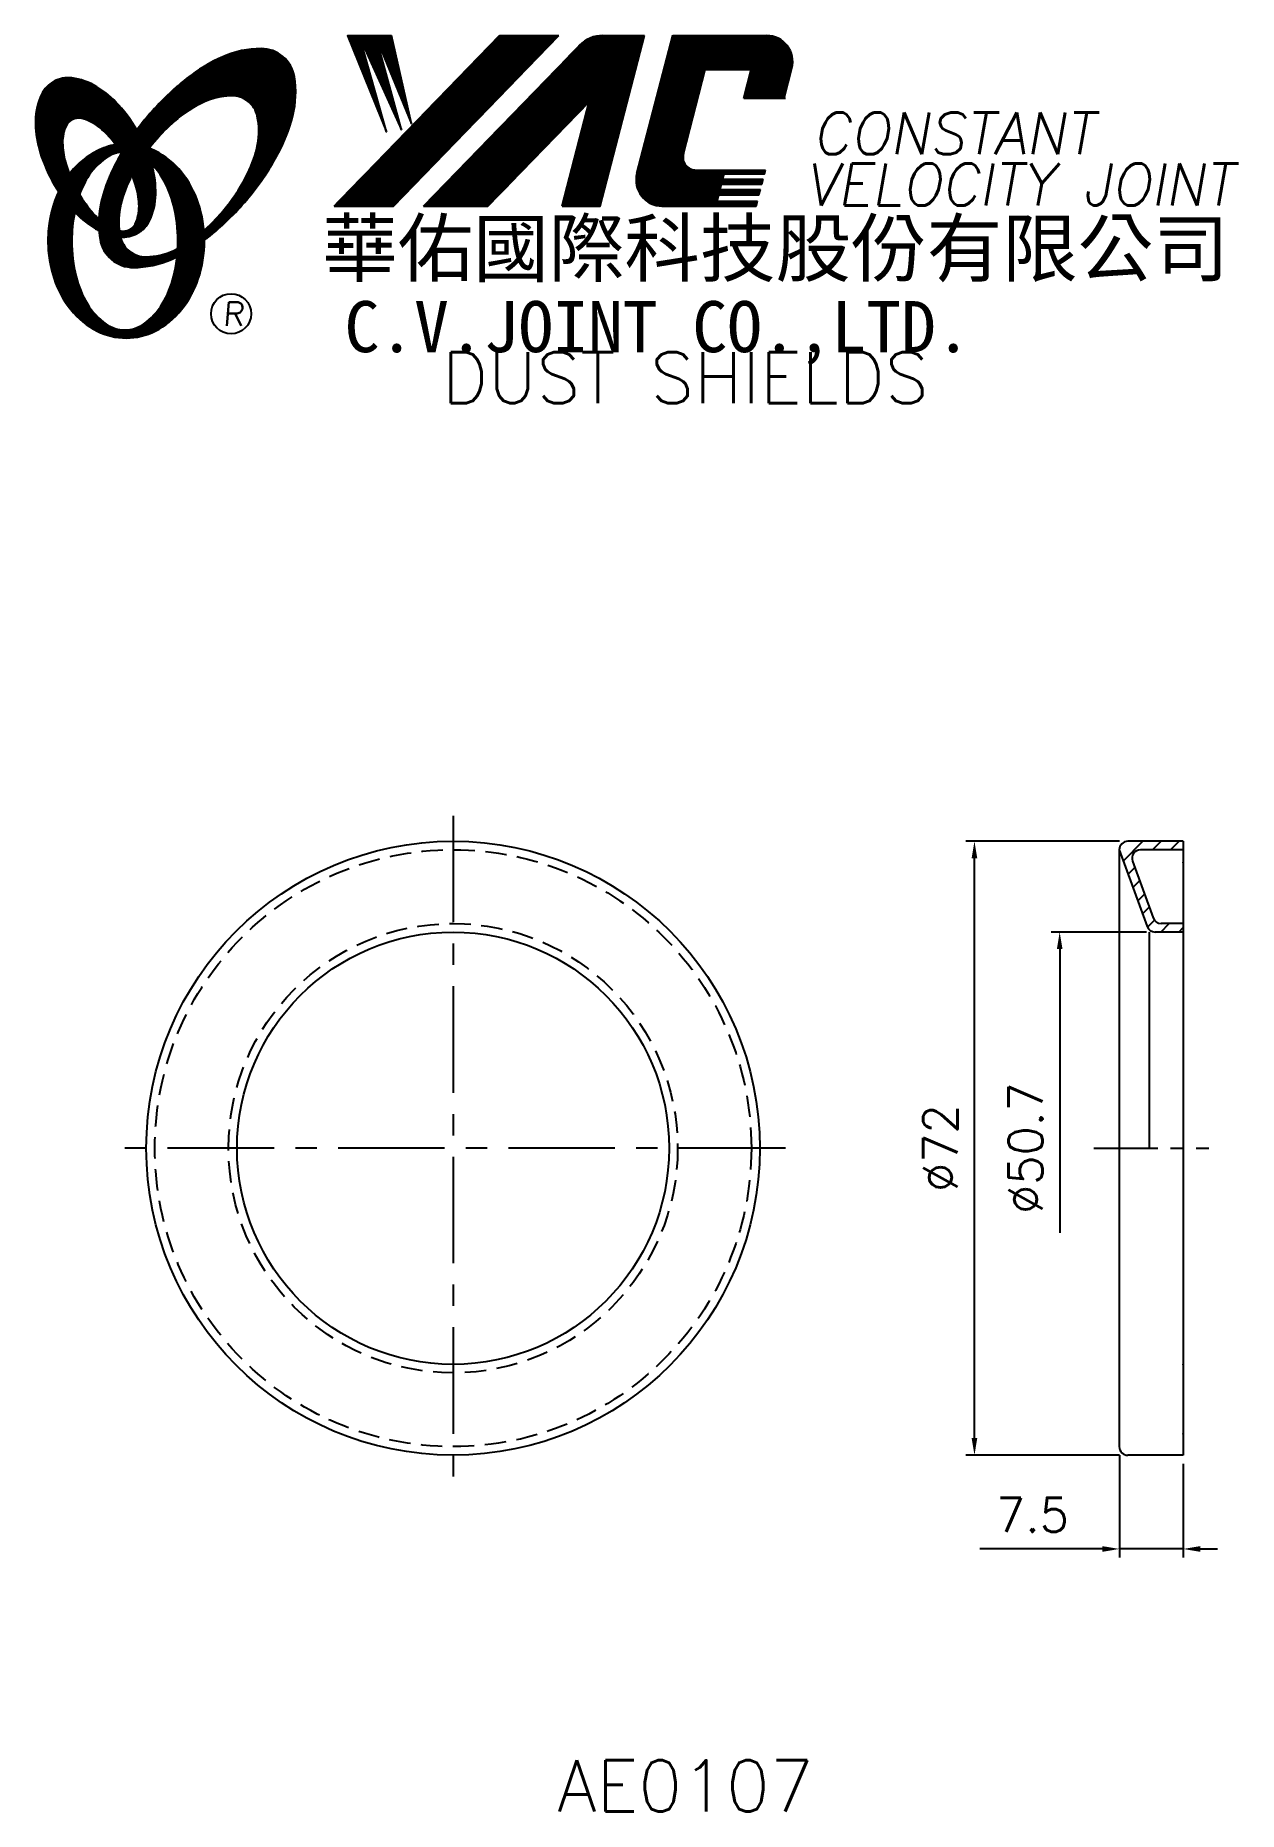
# Model space of a CAD drawing. Extents: x 586 to 727, y 324 to 533.
import ezdxf
from ezdxf.enums import TextEntityAlignment as Align

# ---------------------------------------------------------------- set-up
doc = ezdxf.new("R2010")
doc.units = 0
doc.header["$LTSCALE"] = 10
doc.header["$MEASUREMENT"] = 0
doc.linetypes.add('CENTER', pattern=[2, 1.25, -0.25, 0.25, -0.25])
doc.linetypes.add('HIDDEN', pattern=[0.375, 0.25, -0.125])
doc.layers.get('0').update_dxf_attribs({"linetype": 'CONTINUOUS'})
doc.layers.get('DEFPOINTS').update_dxf_attribs({"linetype": 'CONTINUOUS'})
doc.layers.add('4', color=7, linetype='CONTINUOUS')
doc.styles.add('CHINA', font='KAIU.TTF')
doc.styles.add('ITALICC', font='simplex.shx')
doc.dimstyles.new('STANDARD$0', dxfattribs={"dimtxt": 4, "dimasz": 2, "dimexe": 1, "dimexo": 1, "dimgap": 2, "dimtad": 1, "dimdec": 4, "dimzin": 10, "dimtxsty": 'ITALICC', "dimcen": 2, "dimclrd": 5, "dimclre": 5, "dimclrt": 18, "dimaunit": 1, "dimazin": 3, "dimtp": 0.1, "dimtfac": 0.7, "dimtdec": 4, "dimtmove": 0, "dimatfit": 3, "dimtolj": 1, "dimtzin": 10})
pattern_1 = [(45, (655.564664, 288.785695), (-0.00727476112, 0.00727476112), [])]
pattern_2 = [(45, (486.974118, 325.090104), (-0.00883883476, 0.00883883476), [])]

# ---------------------------------------------------------------- blocks, each defined once
blk = doc.blocks.new('*D4')
at = {"color": 5, "linetype": 'BYBLOCK'}
for p, q in [((713.19, 438.03), (695.19, 438.03)), ((696.19, 368.03), (696.19, 436.03)), ((713.19, 366.03), (695.19, 366.03))]:
    blk.add_line(p, q, dxfattribs=at)
for points in [[(695.86, 436.03), (696.52, 436.03), (696.19, 438.03)], [(695.86, 368.03), (696.52, 368.03), (696.19, 366.03)]]:
    blk.add_solid(points, dxfattribs=at)
at = {"layer": 'DEFPOINTS', "color": 0, "linetype": 'BYBLOCK'}
for p in [(696.19, 438.03), (714.19, 438.03), (714.19, 366.03)]:
    blk.add_point(p, dxfattribs=at)
at = {"color": 18, "linetype": 'BYBLOCK', "insert": (692.19, 402.03), "char_height": 4, "attachment_point": 5, "rotation": 90, "style": 'ITALICC'}
blk.add_mtext('\\A1;∅72', dxfattribs=at)
blk = doc.blocks.new('*D5')
at = {"color": 5, "linetype": 'BYBLOCK'}
for p, q in [((716.39, 427.38), (705.19, 427.38)), ((706.19, 425.38), (706.19, 392.12))]:
    blk.add_line(p, q, dxfattribs=at)
blk.add_solid([(705.86, 425.38), (706.52, 425.38), (706.19, 427.38)], dxfattribs=at)
at = {"layer": 'DEFPOINTS', "color": 0, "linetype": 'BYBLOCK'}
for p in [(706.19, 427.38), (717.39, 427.38), (713.19, 376.68)]:
    blk.add_point(p, dxfattribs=at)
at = {"color": 18, "linetype": 'BYBLOCK', "insert": (702.19, 402.03), "char_height": 4, "attachment_point": 5, "rotation": 90, "style": 'ITALICC'}
blk.add_mtext('\\A1;∅50.7', dxfattribs=at)
blk = doc.blocks.new('*D6')
at = {"color": 5, "linetype": 'BYBLOCK'}
for p, q in [((713.19, 366.03), (713.19, 354.03)), ((720.69, 365.03), (720.69, 354.03)), ((711.19, 355.03), (696.81, 355.03)), ((720.69, 355.03), (713.19, 355.03)), ((722.69, 355.03), (724.69, 355.03))]:
    blk.add_line(p, q, dxfattribs=at)
for points in [[(711.19, 355.36), (711.19, 354.69), (713.19, 355.03)], [(722.69, 355.36), (722.69, 354.69), (720.69, 355.03)]]:
    blk.add_solid(points, dxfattribs=at)
at = {"layer": 'DEFPOINTS', "color": 0, "linetype": 'BYBLOCK'}
for p in [(713.19, 367.03), (720.69, 366.03), (713.19, 355.03)]:
    blk.add_point(p, dxfattribs=at)
at = {"color": 18, "linetype": 'BYBLOCK', "insert": (703, 359.03), "char_height": 4, "attachment_point": 5, "style": 'ITALICC'}
blk.add_mtext('\\A1;7.5', dxfattribs=at)

msp = doc.modelspace()

# ---------------------------------------------------------------- hatches: boundary and pattern name
at = {"layer": '4', "linetype": 'CONTINUOUS'}
h = msp.add_hatch(dxfattribs=at)
h.set_pattern_fill('ANSI31', color=5, scale=0.1, style=0)
h.set_pattern_definition(pattern_2)
h.paths.add_polyline_path([(647.43282, 532.52109), (640.47552, 532.52109), (621.05891, 512.51733), (628.01622, 512.51733)])
h.paths.add_polyline_path([(650.97971, 524.75552), (647.79934, 512.51733), (652.28033, 512.51733), (657.47876, 532.52109), (652.58203, 532.52109, 0.202785967), (649.84796, 531.36467), (631.55383, 512.51733), (639.10074, 512.51733)])
h.paths.add_polyline_path([(664.60682, 528.52267), (670.00054, 528.52267), (669.13152, 525.17865), (673.84834, 525.17865), (674.76506, 528.70622, 0.490800957), (671.81486, 532.52109), (660.78054, 532.52109), (656.57349, 516.3322, 0.490800957), (659.52369, 512.51733), (670.55801, 512.51733), (670.71245, 513.11164), (665.99563, 513.11164), (666.189, 513.85572), (670.90582, 513.85572), (671.06438, 514.46586), (666.34756, 514.46586), (666.5088, 515.08633), (671.22562, 515.08633), (671.3818, 515.68732), (666.66498, 515.68732), (666.82178, 516.2907), (671.5386, 516.2907), (671.65534, 516.73989), (663.51559, 516.73989, -0.490800957), (662.04049, 518.64733)])
h = msp.add_hatch(dxfattribs=at)
h.set_pattern_fill('ANSI31', color=1, scale=0.1, style=0)
h.set_pattern_definition(pattern_2)
h.paths.add_polyline_path([(627.79089, 532.52109), (622.61356, 532.52109), (627.18432, 521.21735), (624.11839, 532.17533), (628.95312, 521.45301), (626.00511, 532.17533), (630.13233, 522.15997)])
h = msp.add_hatch(dxfattribs=at)
h.set_pattern_fill('ANSI31', color=5, scale=0.082305, style=0)
h.set_pattern_definition([(45, (486.974118, 325.090104), (-0.00727476112, 0.00727476112), [])])
h.paths.add_polyline_path([(609.00959, 525.45861, -0.172879177), (610.95106, 524.80004, -0.172879177), (612.03836, 523.06199, -0.104527385), (612.06613, 519.7338, -0.065680101), (610.8966, 516.33184, -0.051823203), (608.45619, 512.48945, -0.044272532), (605.78122, 509.66312, -0.020203161), (605.8348, 508.5252, 0.006517006), (606.23935, 508.83728, 0.049863361), (610.79277, 513.25034, 0.049863361), (614.38241, 518.47751, 0.063682799), (616.20345, 523.10485, 0.103597411), (616.39275, 527.68882, 0.177892575), (615.04415, 530.0591, 0.177892575), (612.48176, 530.99243, 0.103597411), (607.99396, 530.03938, 0.063682799), (603.73621, 527.47031, 0.049863361), (599.18279, 523.05725, 0.016070017), (597.91209, 521.45093, -0.007061632), (598.15937, 521.0139, -0.031648676), (599.11196, 518.97733, -0.008069351), (599.54387, 519.54164, -0.051823203), (602.72224, 522.80009, -0.065680101), (605.76417, 524.72045, -0.104527385)])
h.paths.add_polyline_path([(595.93392, 512.29729, -0.065680101), (597.10345, 515.69925, -0.006063428), (597.34739, 516.17426, 0.027613469), (596.62056, 517.76233, 0.017011252), (596.08714, 518.69731, 0.007829282), (595.59315, 517.83008, 0.063682799), (593.77211, 513.20273, 0.103597411), (593.58281, 508.61876, 0.177892575), (594.93142, 506.24849, 0.177892575), (597.49381, 505.31516, 0.103597411), (601.98161, 506.2682, 0.008811776), (602.60857, 506.55828, 0.013922709), (602.6859, 507.52809, -0.009086703), (602.23588, 507.31064, -0.104527385), (598.99046, 506.57248, -0.172879177), (597.04899, 507.23105, -0.172879177), (595.9617, 508.9691, -0.104527385)])
h = msp.add_hatch(dxfattribs=at)
h.set_pattern_fill('ANSI31', color=3, scale=0.082305, style=0)
h.set_pattern_definition(pattern_1)
h.paths.add_polyline_path([(593.21308, 526.50944, 0.106488277), (590.27121, 527.54802, 0.158297415), (588.18101, 527.15297, 0.158297415), (586.72167, 525.60528, 0.106488277), (586.01086, 522.56752, 0.071723199), (586.42891, 519.25456, 0.058080454), (587.97389, 515.43917, 0.058080454), (590.35494, 512.08138, 0.071723199), (592.92018, 509.94363, 0.020895977), (593.46036, 509.64164, -0.030777155), (593.44446, 511.01786, -0.042059526), (592.3481, 512.18062, -0.04691039), (590.72894, 514.66177, -0.04691039), (589.60066, 517.40126, -0.060581117), (589.19856, 519.66332, -0.10187153), (589.51018, 521.75152, -0.185892489), (590.29027, 522.64317, -0.185892489), (591.46691, 522.78129, -0.10187153), (593.36456, 521.85575, -0.060581117), (595.00139, 520.24348, -0.04691039), (596.62056, 517.76233, -0.04691039), (597.74884, 515.02285, -0.060581117), (598.15094, 512.76078, -0.10187153), (597.83932, 510.67258, -0.185892489), (597.05923, 509.78093, -0.185892489), (595.88258, 509.64281, -0.002013383), (595.84178, 509.65344, 0.021593804), (595.9617, 508.9691, 0.006477741), (595.9797, 508.89206, 0.14950097), (597.95226, 509.3001, 0.158297415), (599.41159, 510.84779, 0.106488277), (600.1224, 513.88556, 0.071723199), (599.70436, 517.19851, 0.058080454), (598.15937, 521.0139, 0.058080454), (595.77833, 524.37169, 0.071723199)])
h = msp.add_hatch(dxfattribs=at)
h.set_pattern_fill('ANSI31', color=1, scale=0.082305, style=0)
h.set_pattern_definition(pattern_1)
h.paths.add_polyline_path([(594.30671, 518.186, -0.120168026), (595.9985, 518.83938, 0.016865385), (595.39874, 519.72212, 0.076648372), (593.24251, 519.00321, 0.104809576), (590.15806, 516.49011, 0.005838257), (589.99112, 516.27791, 0.028089978), (590.72894, 514.66177, 0.014237292), (591.17107, 513.87672, -0.045767751), (592.09625, 515.81357, -0.106890197)])
h.paths.add_polyline_path([(590.27534, 508.43138, -0.048711043), (590.60544, 511.81171, -0.007865741), (590.35494, 512.08138, -0.037695478), (588.71906, 514.20014, 0.03042545), (588.19374, 512.89617, 0.080710289), (587.4683, 508.43138, 0.080710289), (588.19374, 503.96659, 0.089265679), (590.15806, 500.37265, 0.104809576), (593.24251, 497.85955, 0.11926607), (596.65171, 497.03461, 0.11926607), (600.0609, 497.85955, 0.104809576), (603.14535, 500.37265, 0.089265679), (605.10968, 503.96659, 0.080710289), (605.83511, 508.43138, 0.080710289), (605.10968, 512.89617, 0.089265679), (603.14535, 516.49011, 0.104809576), (600.0609, 519.00321, 0.025513357), (599.36766, 519.31596, 0.004818181), (599.11196, 518.97733, -0.023722145), (599.65318, 517.38058, -0.065307489), (600.88836, 515.81357, -0.073950765), (602.20081, 512.61584, -0.060532391), (602.70926, 508.43138, -0.060532391), (602.20081, 504.24691, -0.073950765), (600.88836, 501.04919, -0.106890197), (598.67789, 498.67676, -0.153118262), (596.4923, 497.99138, -0.153118262), (594.30671, 498.67676, -0.106890197), (592.09625, 501.04919, -0.073950765), (590.7838, 504.24691, -0.060532391)])
h = msp.add_hatch(dxfattribs=at)
h.set_pattern_fill('ANSI31', color=5, scale=12, style=0)
h.set_pattern_definition([(45, (-57.7595, 14.3198), (-1.0606602, 1.0606602), [])])
h.paths.add_polyline_path([(720.68915, 427.377), (720.68915, 428.377), (718.09124, 428.377, -0.315608614), (717.15117, 429.03603), (714.73925, 435.68603, -0.520208957), (715.67933, 437.027), (720.68915, 437.027), (720.68915, 438.027), (714.18915, 438.027, 0.414213562), (713.18915, 437.027), (716.45012, 428.03603, 0.315608614), (717.39019, 427.377)])

# ---------------------------------------------------------------- linework, layer by layer
at = {"layer": '4', "color": 5, "linetype": 'CONTINUOUS'}
for p, q in [((621.05891, 512.51733), (640.47552, 532.52109)), ((628.01622, 512.51733), (647.43282, 532.52109)), ((631.55383, 512.51733), (649.84796, 531.36467)), ((640.47552, 532.52109), (647.43282, 532.52109)), ((652.28033, 512.51733), (657.47876, 532.52109)), ((652.58203, 532.52109), (657.47876, 532.52109)), ((656.57349, 516.3322), (660.78054, 532.52109)), ((660.78054, 532.52109), (671.81486, 532.52109)), ((662.04049, 518.64733), (664.60682, 528.52267)), ((664.60682, 528.52267), (670.00054, 528.52267)), ((669.13152, 525.17865), (670.00054, 528.52267)), ((673.84834, 525.17865), (674.76506, 528.70622)), ((669.13152, 525.17865), (673.99877, 525.17865)), ((639.10074, 512.51733), (650.97971, 524.75552)), ((647.79934, 512.51733), (650.97971, 524.75552)), ((663.51559, 516.73989), (671.65534, 516.73989)), ((671.5386, 516.2907), (671.65534, 516.73989)), ((666.34756, 514.46586), (666.5088, 515.08633)), ((666.34756, 514.46586), (671.06438, 514.46586)), ((666.5088, 515.08633), (671.22562, 515.08633)), ((666.66498, 515.68732), (666.82178, 516.2907)), ((666.66498, 515.68732), (671.3818, 515.68732)), ((666.82178, 516.2907), (671.5386, 516.2907)), ((670.90582, 513.85572), (671.06438, 514.46586)), ((671.22562, 515.08633), (671.3818, 515.68732)), ((621.05891, 512.51733), (628.01622, 512.51733)), ((631.55383, 512.51733), (639.10074, 512.51733)), ((647.79934, 512.51733), (652.28033, 512.51733)), ((659.52369, 512.51733), (670.55801, 512.51733)), ((665.99563, 513.11164), (666.189, 513.85572)), ((665.99563, 513.11164), (670.71245, 513.11164)), ((666.189, 513.85572), (670.90582, 513.85572)), ((670.55801, 512.51733), (670.71245, 513.11164))]:
    msp.add_line(p, q, dxfattribs=at)
at = {"layer": '4', "color": 1, "linetype": 'CONTINUOUS'}
for p, q in [((622.61356, 532.52109), (627.18432, 521.21735)), ((622.61356, 532.52109), (627.79089, 532.52109)), ((624.11839, 532.17533), (628.95312, 521.45301)), ((627.18432, 521.21735), (624.11839, 532.17533)), ((626.00511, 532.17533), (630.13233, 522.15997)), ((628.95312, 521.45301), (626.00511, 532.17533)), ((630.13233, 522.15997), (627.79089, 532.52109))]:
    msp.add_line(p, q, dxfattribs=at)
at = {"layer": '4', "color": 5, "linetype": 'CENTER'}
for p, q in [((635.00903, 441.027), (635.00903, 363.027)), ((674.00903, 402.027), (596.00903, 402.027))]:
    msp.add_line(p, q, dxfattribs=at)
at = {"layer": '4', "color": 7, "linetype": 'CONTINUOUS'}
for p, q in [((720.68915, 438.027), (714.18915, 438.027)), ((720.68915, 438.027), (720.68915, 366.027)), ((713.18915, 437.027), (713.18915, 367.027)), ((713.18915, 437.027), (716.45012, 428.03603)), ((714.73925, 435.68603), (717.15117, 429.03603)), ((720.68915, 437.027), (715.67933, 437.027)), ((716.68915, 427.377), (716.68915, 402.027)), ((720.68915, 427.377), (717.39019, 427.377)), ((720.68915, 428.377), (718.09124, 428.377)), ((720.68915, 366.027), (714.18915, 366.027))]:
    msp.add_line(p, q, dxfattribs=at)
at = {"layer": '4', "color": 5, "linetype": 'CENTER', "ltscale": 0.6}
msp.add_line((710.18915, 402.027), (723.68915, 402.027), dxfattribs=at)
at = {"layer": '4', "color": 5, "linetype": 'CONTINUOUS'}
for points in [[(605.8348, 508.5252, 0.006517006), (606.23935, 508.83728, 0.049863361), (610.79277, 513.25034, 0.049863361), (614.38241, 518.47751, 0.063682799), (616.20345, 523.10485, 0.103597411), (616.39275, 527.68882, 0.177892575), (615.04415, 530.0591, 0.177892575), (612.48176, 530.99243, 0.103597411), (607.99396, 530.03938, 0.063682799), (603.73621, 527.47031, 0.049863361), (599.18279, 523.05725, 0.016070017), (597.91209, 521.45093)], [(605.78122, 509.66312, 0.044272532), (608.45619, 512.48945, 0.051823203), (610.8966, 516.33184, 0.065680101), (612.06613, 519.7338, 0.104527385), (612.03836, 523.06199, 0.172879177), (610.95106, 524.80004, 0.172879177), (609.00959, 525.45861, 0.104527385), (605.76417, 524.72045, 0.065680101), (602.72224, 522.80009, 0.051823203), (599.54387, 519.54164, 0.008069351), (599.11196, 518.97733)], [(596.08714, 518.69731, 0.007829282), (595.59315, 517.83008, 0.063682799), (593.77211, 513.20273, 0.103597411), (593.58281, 508.61876, 0.177892575), (594.93142, 506.24849, 0.177892575), (597.49381, 505.31516, 0.103597411), (601.98161, 506.2682, 0.008811776), (602.60857, 506.55828, 0.008811776)], [(597.34739, 516.17426, 0.006063428), (597.10345, 515.69925, 0.065680101), (595.93392, 512.29729, 0.104527385), (595.9617, 508.9691, 0.172879177), (597.04899, 507.23105, 0.172879177), (598.99046, 506.57248, 0.104527385), (602.23588, 507.31064, 0.009086703), (602.6859, 507.52809, 0.009086703)]]:
    msp.add_lwpolyline(points, format="xyb", dxfattribs=at)
at = {"layer": '4', "color": 3, "linetype": 'CONTINUOUS'}
for points in [[(595.9797, 508.89206, 0.14950097), (597.95226, 509.3001, 0.158297415), (599.41159, 510.84779, 0.106488277), (600.1224, 513.88556, 0.071723199), (599.70436, 517.19851, 0.058080454), (598.15937, 521.0139, 0.058080454), (595.77833, 524.37169, 0.071723199), (593.21308, 526.50944, 0.106488277), (590.27121, 527.54802, 0.158297415), (588.18101, 527.15297, 0.158297415), (586.72167, 525.60528, 0.106488277), (586.01086, 522.56752, 0.071723199), (586.42891, 519.25456, 0.058080454), (587.97389, 515.43917, 0.058080454), (590.35494, 512.08138, 0.071723199), (592.92018, 509.94363, 0.020895977), (593.46036, 509.64164, 0.020895977)], [(595.84178, 509.65344, 0.002013383), (595.88258, 509.64281, 0.185892489), (597.05923, 509.78093, 0.185892489), (597.83932, 510.67258, 0.10187153), (598.15094, 512.76078, 0.060581117), (597.74884, 515.02285, 0.04691039), (596.62056, 517.76233, 0.04691039), (595.00139, 520.24348, 0.060581117), (593.36456, 521.85575, 0.10187153), (591.46691, 522.78129, 0.185892489), (590.29027, 522.64317, 0.185892489), (589.51018, 521.75152, 0.10187153), (589.19856, 519.66332, 0.060581117), (589.60066, 517.40126, 0.04691039), (590.72894, 514.66177, 0.04691039), (592.3481, 512.18062, 0.042059526), (593.44446, 511.01786, 0.042059526)]]:
    msp.add_lwpolyline(points, format="xyb", dxfattribs=at)
at = {"layer": '4', "color": 1, "linetype": 'CONTINUOUS'}
for points in [[(588.71906, 514.20014, 0.03042545), (588.19374, 512.89617, 0.080710289), (587.4683, 508.43138, 0.080710289), (588.19374, 503.96659, 0.089265679), (590.15806, 500.37265, 0.104809576), (593.24251, 497.85955, 0.11926607), (596.65171, 497.03461, 0.11926607), (600.0609, 497.85955, 0.104809576), (603.14535, 500.37265, 0.089265679), (605.10968, 503.96659, 0.080710289), (605.83511, 508.43138, 0.080710289), (605.10968, 512.89617, 0.089265679), (603.14535, 516.49011, 0.104809576), (600.0609, 519.00321, 0.025513357), (599.36766, 519.31596, 0.025513357)], [(595.39874, 519.72212, 0.076648372), (593.24251, 519.00321, 0.104809576), (590.15806, 516.49011, 0.005838257), (589.99112, 516.27791, 0.005838257)], [(595.9985, 518.83938, 0.120168026), (594.30671, 518.186, 0.106890197), (592.09625, 515.81357, 0.045767751), (591.17107, 513.87672, 0.045767751)], [(590.60544, 511.81171, 0.048711043), (590.27534, 508.43138, 0.060532391), (590.7838, 504.24691, 0.073950765), (592.09625, 501.04919, 0.106890197), (594.30671, 498.67676, 0.153118262), (596.4923, 497.99138, 0.153118262), (598.67789, 498.67676, 0.106890197), (600.88836, 501.04919, 0.073950765), (602.20081, 504.24691, 0.060532391), (602.70926, 508.43138, 0.060532391), (602.20081, 512.61584, 0.073950765), (600.88836, 515.81357, 0.065307489), (599.65318, 517.38058)]]:
    msp.add_lwpolyline(points, format="xyb", dxfattribs=at)
at = {"layer": '4', "color": 5, "linetype": 'CONTINUOUS'}
msp.add_circle((608.95595, 499.88566), 2.35282, dxfattribs=at)
at = {"layer": '4', "color": 7, "linetype": 'CONTINUOUS'}
for radius in [36, 25.35]:
    msp.add_circle((635.00903, 402.027), radius, dxfattribs=at)
at = {"layer": '4', "color": 5, "linetype": 'HIDDEN'}
for radius in [35, 26.35]:
    msp.add_circle((635.00903, 402.027), radius, dxfattribs=at)
at = {"layer": '4', "color": 5, "linetype": 'CONTINUOUS'}
for centre, radius, start, end in [((652.58203, 528.71085), 3.81024, 90, 135.8533387), ((671.81486, 529.4729), 3.04819, 345.4326059, 90), ((663.51559, 518.26399), 1.5241, 165.4326059, 270), ((659.52369, 515.56552), 3.04819, 165.4326059, 270)]:
    msp.add_arc(centre, radius, start, end, dxfattribs=at)
at = {"layer": '4', "color": 7, "linetype": 'CONTINUOUS'}
for centre, start, end in [((714.18915, 437.027), 90, 180), ((715.67933, 436.027), 90, 199.9354197), ((717.39019, 428.377), 199.9354197, 270), ((718.09124, 429.377), 199.9354197, 270), ((714.18915, 367.027), 180, 270)]:
    msp.add_arc(centre, 1, start, end, dxfattribs=at)
for p in [(720.68915, 435.527), (720.68915, 427.377), (720.68915, 376.677), (720.68915, 368.527)]:
    msp.add_point(p, dxfattribs=at)

# ---------------------------------------------------------------- texts
at = {"layer": '4', "color": 5, "linetype": 'CONTINUOUS', "style": 'ITALICC'}
for s, height, oblique, p in [('CONSTANT', 4.9, 10, (677.20772, 518.58779)), ('VELOCITY JOINT', 4.9, 10, (676.32949, 512.59241)), ('R', 2.75625, 5, (607.99726, 498.47605))]:
    msp.add_text(s, height=height, dxfattribs=dict(at, oblique=oblique)).set_placement(p)
at = {"layer": '4', "color": 7, "linetype": 'CONTINUOUS', "style": 'CHINA'}
for s, height, p in [('華佑國際科技股份有限公司', 6.5, (619.64555, 504.32748)), ('C.V.JOINT CO.,LTD.', 6, (622.27419, 495.38126))]:
    msp.add_text(s, height=height, dxfattribs=at).set_placement(p)
at = {"layer": '4', "color": 18, "linetype": 'CONTINUOUS', "style": 'ITALICC'}
for s, p in [('DUST SHIELDS', (662.27691, 489.38844)), ('AE0107', (662.27691, 324.24105))]:
    msp.add_text(s, height=6, dxfattribs=at).set_placement(p, align=Align.CENTER)

# ---------------------------------------------------------------- dimensions: what is measured, and where the dimension line sits
at = {"layer": '4', "color": 7, "linetype": 'CONTINUOUS'}
dim = msp.add_linear_dim(base=(696.18918, 438.027), p1=(714.18915, 366.027), p2=(714.18915, 438.027), angle=90, text='%%C72', dimstyle='STANDARD$0', dxfattribs=at)
dim.commit()
dim.dimension.update_dxf_attribs({"geometry": '*D4', "text_midpoint": (692.18918, 402.027)})
dim = msp.add_linear_dim(base=(706.1892, 427.377), p1=(713.18915, 376.677), p2=(717.39019, 427.377), angle=90, text='%%C50.7', dimstyle='STANDARD$0', override={"dimcen": -2, "dimse1": 1, "dimsd1": 1}, dxfattribs=at)
dim.commit()
dim.dimension.update_dxf_attribs({"geometry": '*D5', "text_midpoint": (702.1892, 402.027)})
dim = msp.add_linear_dim(base=(713.18915, 355.02701), p1=(720.68915, 366.027), p2=(713.18915, 367.027), text='7.5', dimstyle='STANDARD$0', dxfattribs=at)
dim.commit()
dim.dimension.update_dxf_attribs({"geometry": '*D6', "text_midpoint": (702.99867, 359.02701)})

doc.saveas('drawing.dxf')
